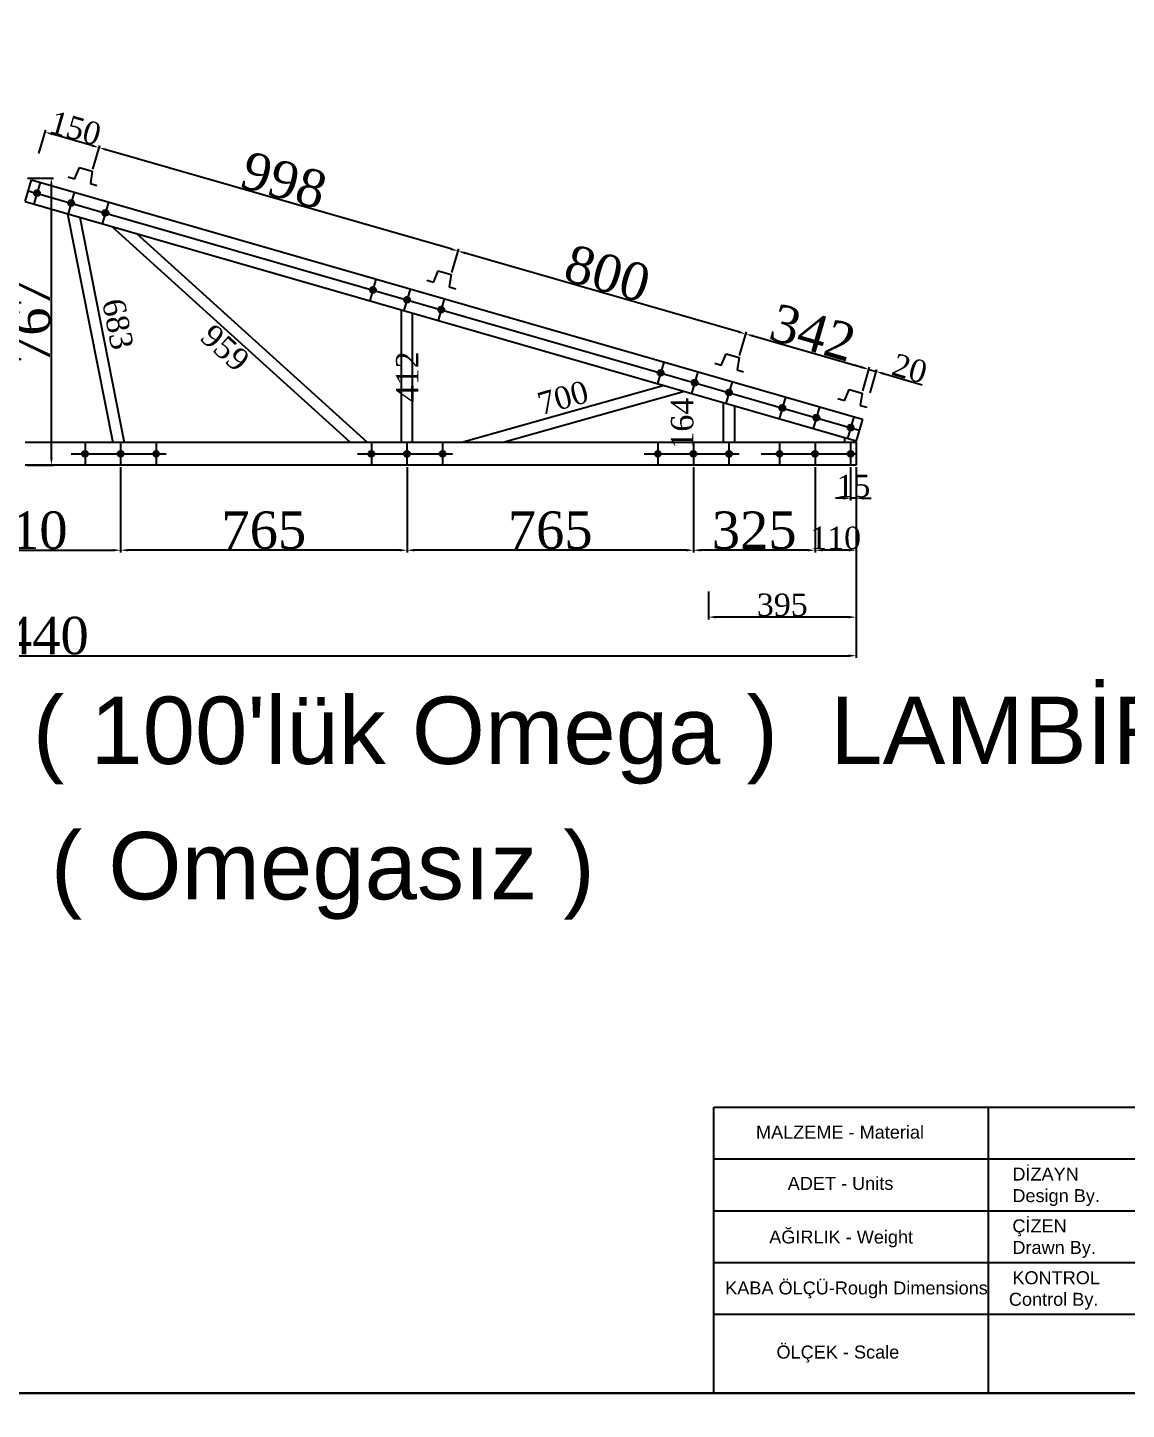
# Model space of a CAD drawing. Header units: millimetres. Extents: x 204298 to 220821, y -217696 to -203281.
# Drawn here: x 214241 to 217176, y -210581 to -206889 of the extents above; entities that cross this region are included whole.
import ezdxf

# ---------------------------------------------------------------- set-up
doc = ezdxf.new("R2010")
doc.units = ezdxf.units.MM
doc.header["$MEASUREMENT"] = 0
for name, color, linetype in [('1', 250, 'Continuous'), ('Block1', 255, 'Continuous'), ('ZEMİN', 191, 'Continuous'), ('ÖLÇÜLENDİRME', 121, 'Continuous')]:
    doc.layers.add(name, color=color, linetype=linetype)
doc.styles.add('133', font='times.ttf')
doc.styles.get("Standard").update_dxf_attribs({"font": 'arial.ttf'})
doc.dimstyles.new('MAKAS', dxfattribs={"dimscale": 20, "dimtxt": 1.3, "dimasz": 1, "dimexe": 0.3, "dimexo": 0.3, "dimgap": 0.1, "dimtad": 1, "dimrnd": 1, "dimzin": 12, "dimdsep": 46, "dimlunit": 6, "dimtxsty": '133', "dimcen": 0.8, "dimdle": 0.0005, "dimclrd": 4, "dimclre": 6, "dimclrt": 2, "dimazin": 3, "dimtfac": 1, "dimtmove": 0, "dimatfit": 2, "dimldrblk": 'DOTSMALL', "dimfxl": 0, "dimtolj": 1, "dimtzin": 0, "dimarcsym": 0})
doc.dimstyles.new('makas 1', dxfattribs={"dimscale": 20, "dimtxt": 3, "dimasz": 1.2, "dimexe": 0.3, "dimexo": 0.3, "dimgap": 0.1, "dimtad": 1, "dimrnd": 1, "dimzin": 12, "dimdsep": 46, "dimlunit": 6, "dimtxsty": '133', "dimblk": 'NONE', "dimcen": 0.8, "dimdle": 0.0005, "dimse1": 1, "dimse2": 1, "dimsd1": 1, "dimsd2": 1, "dimclrd": 105, "dimclre": 42, "dimclrt": 2, "dimazin": 3, "dimtfac": 1, "dimtmove": 0, "dimatfit": 2, "dimldrblk": 'NONE', "dimfxl": 0, "dimtolj": 1, "dimtzin": 0, "dimarcsym": 0})

# ---------------------------------------------------------------- blocks, each defined once
blk = doc.blocks.new('*D7289')
at = {"layer": 'Defpoints', "color": 0}
for p in [(213979.2, -208057.5), (214489.2, -208080.9), (214489.2, -208285.1)]:
    blk.add_point(p, dxfattribs=at)
at = {"layer": 'ÖLÇÜLENDİRME', "color": 6, "lineweight": -2, "ltscale": 0.5}
for p, q in [((213979.2, -208063.5), (213979.2, -208291.1)), ((214489.2, -208086.9), (214489.2, -208291.1))]:
    blk.add_line(p, q, dxfattribs=at)
at = {"layer": 'ÖLÇÜLENDİRME', "color": 4, "lineweight": -2, "ltscale": 0.5}
blk.add_line((213999.2, -208285.1), (214469.2, -208285.1), dxfattribs=at)
at = {"layer": 'ÖLÇÜLENDİRME', "color": 4}
for points in [[(213999.2, -208281.7), (213999.2, -208288.4), (213979.2, -208285.1)], [(214469.2, -208288.4), (214469.2, -208281.7), (214489.2, -208285.1)]]:
    blk.add_solid(points, dxfattribs=at)
at = {"layer": 'ÖLÇÜLENDİRME', "color": 2, "insert": (214234.2, -208232.3), "char_height": 100, "attachment_point": 5, "style": '133'}
blk.add_mtext('\\A1;510', dxfattribs=at)
blk = doc.blocks.new('_DotSmall')
at = {"color": 0, "linetype": 'ByBlock', "const_width": 0.5}
blk.add_lwpolyline([(-0.0625, 0, 1), (0.0625, 0, 1)], format="xyb", close=True, dxfattribs=at)
blk = doc.blocks.new('*D7291')
at = {"layer": 'Defpoints', "color": 0}
for p in [(212014.2, -208199.9), (216454.2, -208177.3), (216454.2, -208567.1)]:
    blk.add_point(p, dxfattribs=at)
at = {"layer": 'ÖLÇÜLENDİRME', "color": 6, "lineweight": -2, "ltscale": 0.5}
for p, q in [((212014.2, -208205.9), (212014.2, -208573.1)), ((216454.2, -208183.3), (216454.2, -208573.1))]:
    blk.add_line(p, q, dxfattribs=at)
at = {"layer": 'ÖLÇÜLENDİRME', "color": 4, "lineweight": -2, "ltscale": 0.5}
blk.add_line((212034.2, -208567.1), (216434.2, -208567.1), dxfattribs=at)
at = {"layer": 'ÖLÇÜLENDİRME', "color": 4}
for points in [[(212034.2, -208563.7), (212034.2, -208570.4), (212014.2, -208567.1)], [(216434.2, -208570.4), (216434.2, -208563.7), (216454.2, -208567.1)]]:
    blk.add_solid(points, dxfattribs=at)
at = {"layer": 'ÖLÇÜLENDİRME', "color": 2, "insert": (214234.2, -208514.2), "char_height": 100, "attachment_point": 5, "style": '133'}
blk.add_mtext('\\A1;4.440', dxfattribs=at)
blk = doc.blocks.new('*D7297')
at = {"layer": 'Defpoints', "color": 0}
for p in [(216439.2, -208057.5), (216454.2, -208057.5), (216439.2, -208146.4)]:
    blk.add_point(p, dxfattribs=at)
at = {"layer": 'ÖLÇÜLENDİRME', "color": 6, "lineweight": -2, "ltscale": 0.5}
for p, q in [((216439.2, -208063.5), (216439.2, -208152.4)), ((216454.2, -208063.5), (216454.2, -208152.4))]:
    blk.add_line(p, q, dxfattribs=at)
at = {"layer": 'ÖLÇÜLENDİRME', "color": 4, "lineweight": -2, "ltscale": 0.5}
for p, q in [((216419.2, -208146.4), (216399.2, -208146.4)), ((216454.2, -208146.4), (216439.2, -208146.4)), ((216474.2, -208146.4), (216494.2, -208146.4))]:
    blk.add_line(p, q, dxfattribs=at)
at = {"layer": 'ÖLÇÜLENDİRME', "color": 4}
for points in [[(216419.2, -208149.8), (216419.2, -208143.1), (216439.2, -208146.4)], [(216474.2, -208143.1), (216474.2, -208149.8), (216454.2, -208146.4)]]:
    blk.add_solid(points, dxfattribs=at)
at = {"layer": 'ÖLÇÜLENDİRME', "color": 2, "insert": (216446.7, -208114), "char_height": 60, "attachment_point": 5, "style": '133'}
blk.add_mtext('\\A1;15', dxfattribs=at)
blk = doc.blocks.new('*D7298')
at = {"layer": 'Defpoints', "color": 0}
for p in [(216344.2, -208057.5), (216454.2, -208057.5), (216344.2, -208285.1)]:
    blk.add_point(p, dxfattribs=at)
at = {"layer": 'ÖLÇÜLENDİRME', "color": 6, "lineweight": -2, "ltscale": 0.5}
for p, q in [((216344.2, -208063.5), (216344.2, -208291.1)), ((216454.2, -208063.5), (216454.2, -208291.1))]:
    blk.add_line(p, q, dxfattribs=at)
at = {"layer": 'ÖLÇÜLENDİRME', "color": 4, "lineweight": -2, "ltscale": 0.5}
blk.add_line((216434.2, -208285.1), (216364.2, -208285.1), dxfattribs=at)
at = {"layer": 'ÖLÇÜLENDİRME', "color": 4}
for points in [[(216364.2, -208281.7), (216364.2, -208288.4), (216344.2, -208285.1)], [(216434.2, -208288.4), (216434.2, -208281.7), (216454.2, -208285.1)]]:
    blk.add_solid(points, dxfattribs=at)
at = {"layer": 'ÖLÇÜLENDİRME', "color": 2, "insert": (216399.2, -208252.6), "char_height": 60, "attachment_point": 5, "style": '133'}
blk.add_mtext('\\A1;110', dxfattribs=at)
blk = doc.blocks.new('*D7299')
at = {"layer": 'Defpoints', "color": 0}
for p in [(216019.2, -208057.5), (216344.2, -208057.5), (216019.2, -208285.1)]:
    blk.add_point(p, dxfattribs=at)
at = {"layer": 'ÖLÇÜLENDİRME', "color": 6, "lineweight": -2, "ltscale": 0.5}
for p, q in [((216019.2, -208063.5), (216019.2, -208291.1)), ((216344.2, -208063.5), (216344.2, -208291.1))]:
    blk.add_line(p, q, dxfattribs=at)
at = {"layer": 'ÖLÇÜLENDİRME', "color": 4, "lineweight": -2, "ltscale": 0.5}
blk.add_line((216324.2, -208285.1), (216039.2, -208285.1), dxfattribs=at)
at = {"layer": 'ÖLÇÜLENDİRME', "color": 4}
for points in [[(216039.2, -208281.7), (216039.2, -208288.4), (216019.2, -208285.1)], [(216324.2, -208288.4), (216324.2, -208281.7), (216344.2, -208285.1)]]:
    blk.add_solid(points, dxfattribs=at)
at = {"layer": 'ÖLÇÜLENDİRME', "color": 2, "insert": (216181.7, -208232.3), "char_height": 100, "attachment_point": 5, "style": '133'}
blk.add_mtext('\\A1;325', dxfattribs=at)
blk = doc.blocks.new('*D7300')
at = {"layer": 'Defpoints', "color": 0}
for p in [(215254.2, -208057.5), (216019.2, -208057.5), (215254.2, -208285.1)]:
    blk.add_point(p, dxfattribs=at)
at = {"layer": 'ÖLÇÜLENDİRME', "color": 6, "lineweight": -2, "ltscale": 0.5}
for p, q in [((215254.2, -208063.5), (215254.2, -208291.1)), ((216019.2, -208063.5), (216019.2, -208291.1))]:
    blk.add_line(p, q, dxfattribs=at)
at = {"layer": 'ÖLÇÜLENDİRME', "color": 4, "lineweight": -2, "ltscale": 0.5}
blk.add_line((215999.2, -208285.1), (215274.2, -208285.1), dxfattribs=at)
at = {"layer": 'ÖLÇÜLENDİRME', "color": 4}
for points in [[(215274.2, -208281.7), (215274.2, -208288.4), (215254.2, -208285.1)], [(215999.2, -208288.4), (215999.2, -208281.7), (216019.2, -208285.1)]]:
    blk.add_solid(points, dxfattribs=at)
at = {"layer": 'ÖLÇÜLENDİRME', "color": 2, "insert": (215636.7, -208232.2), "char_height": 100, "attachment_point": 5, "style": '133'}
blk.add_mtext('\\A1;765', dxfattribs=at)
blk = doc.blocks.new('*D7301')
at = {"layer": 'Defpoints', "color": 0}
for p in [(214489.2, -208057.5), (215254.2, -208057.5), (214489.2, -208285.1)]:
    blk.add_point(p, dxfattribs=at)
at = {"layer": 'ÖLÇÜLENDİRME', "color": 6, "lineweight": -2, "ltscale": 0.5}
for p, q in [((214489.2, -208063.5), (214489.2, -208291.1)), ((215254.2, -208063.5), (215254.2, -208291.1))]:
    blk.add_line(p, q, dxfattribs=at)
at = {"layer": 'ÖLÇÜLENDİRME', "color": 4, "lineweight": -2, "ltscale": 0.5}
blk.add_line((215234.2, -208285.1), (214509.2, -208285.1), dxfattribs=at)
at = {"layer": 'ÖLÇÜLENDİRME', "color": 4}
for points in [[(214509.2, -208281.7), (214509.2, -208288.4), (214489.2, -208285.1)], [(215234.2, -208288.4), (215234.2, -208281.7), (215254.2, -208285.1)]]:
    blk.add_solid(points, dxfattribs=at)
at = {"layer": 'ÖLÇÜLENDİRME', "color": 2, "insert": (214871.7, -208232.2), "char_height": 100, "attachment_point": 5, "style": '133'}
blk.add_mtext('\\A1;765', dxfattribs=at)
blk = doc.blocks.new('*D7302')
at = {"layer": 'Defpoints', "color": 0}
for p in [(216059.2, -208389.5), (216454.2, -208389.5), (216059.2, -208463.9)]:
    blk.add_point(p, dxfattribs=at)
at = {"layer": 'ÖLÇÜLENDİRME', "color": 6, "lineweight": -2, "ltscale": 0.5}
for p, q in [((216059.2, -208395.5), (216059.2, -208469.9)), ((216454.2, -208395.5), (216454.2, -208469.9))]:
    blk.add_line(p, q, dxfattribs=at)
at = {"layer": 'ÖLÇÜLENDİRME', "color": 4, "lineweight": -2, "ltscale": 0.5}
blk.add_line((216434.2, -208463.9), (216079.2, -208463.9), dxfattribs=at)
at = {"layer": 'ÖLÇÜLENDİRME', "color": 4}
for points in [[(216079.2, -208460.6), (216079.2, -208467.2), (216059.2, -208463.9)], [(216434.2, -208467.2), (216434.2, -208460.6), (216454.2, -208463.9)]]:
    blk.add_solid(points, dxfattribs=at)
at = {"layer": 'ÖLÇÜLENDİRME', "color": 2, "insert": (216256.7, -208431.4), "char_height": 60, "attachment_point": 5, "style": '133'}
blk.add_mtext('\\A1;395', dxfattribs=at)
blk = doc.blocks.new('*D7303')
at = {"layer": 'Defpoints', "color": 0}
for p in [(216114.2, -207863.8), (216022.1, -208027.5), (216114.2, -208027.5)]:
    blk.add_point(p, dxfattribs=at)
at = {"layer": 'Block1', "color": 2, "insert": (215989.6, -207945.6), "char_height": 60, "attachment_point": 5, "rotation": 90, "style": '133'}
blk.add_mtext('\\A1;164', dxfattribs=at)
blk = doc.blocks.new('_None')
blk = doc.blocks.new('*D7304')
at = {"layer": 'Defpoints', "color": 0}
for p in [(216016.3, -207814), (216022.9, -207837.5), (215349.2, -208027.5)]:
    blk.add_point(p, dxfattribs=at)
at = {"layer": 'Block1', "color": 2, "insert": (215670.6, -207877.7), "char_height": 60, "attachment_point": 5, "rotation": 15.7469, "style": '133'}
blk.add_mtext('\\A1;700', dxfattribs=at)
blk = doc.blocks.new('*D7305')
at = {"layer": 'Defpoints', "color": 0}
for p in [(215254.2, -207616), (215286.7, -207616), (215254.2, -208027.5)]:
    blk.add_point(p, dxfattribs=at)
at = {"layer": 'Block1', "color": 2, "insert": (215254.8, -207821.7), "char_height": 60, "attachment_point": 5, "rotation": 90, "style": '133'}
blk.add_mtext('\\A1;412', dxfattribs=at)
blk = doc.blocks.new('*D7306')
at = {"layer": 'Defpoints', "color": 0}
for p in [(214448.4, -207383.7), (215159.2, -208027.5), (215102, -208090.6)]:
    blk.add_point(p, dxfattribs=at)
at = {"layer": 'ZEMİN', "color": 2, "insert": (214768.4, -207744.6), "char_height": 60, "attachment_point": 5, "rotation": 317.8353, "style": '133'}
blk.add_mtext('\\A1;959', dxfattribs=at)
blk = doc.blocks.new('*D7307')
at = {"layer": 'Defpoints', "color": 0}
for p in [(214357.1, -207357.4), (214383.7, -207352.2), (214489.2, -208027.5)]:
    blk.add_point(p, dxfattribs=at)
at = {"layer": 'ZEMİN', "color": 2, "insert": (214481.6, -207680.9), "char_height": 60, "attachment_point": 5, "rotation": 281.1531, "style": '133'}
blk.add_mtext('\\A1;683', dxfattribs=at)
blk = doc.blocks.new('*D7308')
at = {"layer": 'Defpoints', "color": 0}
for p in [(214234.2, -207290.8), (214304.2, -207290.8), (214234.2, -208057.5)]:
    blk.add_point(p, dxfattribs=at)
at = {"layer": 'ÖLÇÜLENDİRME', "color": 6, "lineweight": -2, "ltscale": 0.5}
for p, q in [((214240.2, -207290.8), (214310.2, -207290.8)), ((214240.2, -208057.5), (214310.2, -208057.5))]:
    blk.add_line(p, q, dxfattribs=at)
at = {"layer": 'ÖLÇÜLENDİRME', "color": 4, "lineweight": -2, "ltscale": 0.5}
blk.add_line((214304.2, -208037.5), (214304.2, -207310.8), dxfattribs=at)
at = {"layer": 'ÖLÇÜLENDİRME', "color": 4}
for points in [[(214307.5, -207310.8), (214300.9, -207310.8), (214304.2, -207290.8)], [(214300.9, -208037.5), (214307.5, -208037.5), (214304.2, -208057.5)]]:
    blk.add_solid(points, dxfattribs=at)
at = {"layer": 'ÖLÇÜLENDİRME', "color": 2, "insert": (214251.3, -207674.1), "char_height": 100, "attachment_point": 5, "rotation": 90, "style": '133'}
blk.add_mtext('\\A1;767', dxfattribs=at)
blk = doc.blocks.new('omega')
at = {"layer": 'Block1', "color": 1}
for p, q in [((32355.1, 6698), (32368.3, 6728.5)), ((32368.3, 6728.5), (32402.8, 6718.3)), ((32355.1, 6698), (32337.8, 6703.1)), ((32402.8, 6718.3), (32397.3, 6685.5)), ((32397.3, 6685.5), (32414.5, 6680.4))]:
    blk.add_line(p, q, dxfattribs=at)
blk = doc.blocks.new('*D7309')
at = {"layer": 'Defpoints', "color": 0}
for p in [(214287.6, -207167.8), (214269.4, -207230.9), (214413.6, -207272.5)]:
    blk.add_point(p, dxfattribs=at)
at = {"layer": 'ÖLÇÜLENDİRME', "color": 6, "lineweight": -2, "ltscale": 0.5}
for p, q in [((214271.1, -207225.2), (214289.3, -207162)), ((214415.2, -207266.7), (214433.4, -207203.6))]:
    blk.add_line(p, q, dxfattribs=at)
at = {"layer": 'ÖLÇÜLENDİRME', "color": 4, "lineweight": -2, "ltscale": 0.5}
blk.add_line((214412.5, -207203.8), (214306.8, -207173.3), dxfattribs=at)
at = {"layer": 'ÖLÇÜLENDİRME', "color": 4}
for points in [[(214307.8, -207170.1), (214305.9, -207176.5), (214287.6, -207167.8)], [(214411.6, -207207), (214413.5, -207200.6), (214431.7, -207209.3)]]:
    blk.add_solid(points, dxfattribs=at)
at = {"layer": 'ÖLÇÜLENDİRME', "color": 2, "insert": (214368.7, -207157.4), "char_height": 60, "attachment_point": 5, "rotation": 343.9236, "style": '133'}
blk.add_mtext('\\A1;150', dxfattribs=at)
blk = doc.blocks.new('*D7310')
at = {"layer": 'Defpoints', "color": 0}
for p in [(216159.3, -207707.2), (216141.1, -207770.3), (216470.2, -207865.2)]:
    blk.add_point(p, dxfattribs=at)
at = {"layer": 'ÖLÇÜLENDİRME', "color": 6, "lineweight": -2, "ltscale": 0.5}
for p, q in [((216142.8, -207764.6), (216161, -207701.4)), ((216471.9, -207859.4), (216490.1, -207796.3))]:
    blk.add_line(p, q, dxfattribs=at)
at = {"layer": 'ÖLÇÜLENDİRME', "color": 4, "lineweight": -2, "ltscale": 0.5}
blk.add_line((216469.2, -207796.5), (216178.5, -207712.7), dxfattribs=at)
at = {"layer": 'ÖLÇÜLENDİRME', "color": 4}
for points in [[(216179.4, -207709.5), (216177.6, -207715.9), (216159.3, -207707.2)], [(216468.3, -207799.7), (216470.1, -207793.3), (216488.4, -207802)]]:
    blk.add_solid(points, dxfattribs=at)
at = {"layer": 'ÖLÇÜLENDİRME', "color": 2, "insert": (216338.5, -207703.9), "char_height": 100, "attachment_point": 5, "rotation": 343.9236, "style": '133'}
blk.add_mtext('\\A1;342', dxfattribs=at)
blk = doc.blocks.new('*D7311')
at = {"layer": 'Defpoints', "color": 0}
for p in [(216507.6, -207807.6), (216470.2, -207865.2), (216489.4, -207870.7)]:
    blk.add_point(p, dxfattribs=at)
at = {"layer": 'ÖLÇÜLENDİRME', "color": 4, "lineweight": -2, "ltscale": 0.5}
for p, q in [((216469.2, -207796.5), (216450, -207791)), ((216488.4, -207802), (216507.6, -207807.6)), ((216526.8, -207813.1), (216630.2, -207842.9))]:
    blk.add_line(p, q, dxfattribs=at)
at = {"layer": 'ÖLÇÜLENDİRME', "color": 6, "lineweight": -2, "ltscale": 0.5}
for p, q in [((216471.9, -207859.4), (216490.1, -207796.3)), ((216491.1, -207864.9), (216509.3, -207801.8))]:
    blk.add_line(p, q, dxfattribs=at)
at = {"layer": 'ÖLÇÜLENDİRME', "color": 4}
for points in [[(216468.3, -207799.7), (216470.1, -207793.3), (216488.4, -207802)], [(216527.8, -207809.9), (216525.9, -207816.3), (216507.6, -207807.6)]]:
    blk.add_solid(points, dxfattribs=at)
at = {"layer": 'ÖLÇÜLENDİRME', "color": 2, "insert": (216597.1, -207799.6), "char_height": 60, "attachment_point": 5, "rotation": 343.9236, "style": '133'}
blk.add_mtext('\\A1;20', dxfattribs=at)
blk = doc.blocks.new('*D7312')
at = {"layer": 'Defpoints', "color": 0}
for p in [(215390.6, -207485.7), (215372.4, -207548.8), (216141.1, -207770.3)]:
    blk.add_point(p, dxfattribs=at)
at = {"layer": 'ÖLÇÜLENDİRME', "color": 6, "lineweight": -2, "ltscale": 0.5}
for p, q in [((215374.1, -207543), (215392.3, -207479.9)), ((216142.8, -207764.6), (216161, -207701.4))]:
    blk.add_line(p, q, dxfattribs=at)
at = {"layer": 'ÖLÇÜLENDİRME', "color": 4, "lineweight": -2, "ltscale": 0.5}
blk.add_line((216140.1, -207701.7), (215409.8, -207491.2), dxfattribs=at)
at = {"layer": 'ÖLÇÜLENDİRME', "color": 4}
for points in [[(215410.7, -207488), (215408.9, -207494.4), (215390.6, -207485.7)], [(216139.2, -207704.9), (216141, -207698.5), (216159.3, -207707.2)]]:
    blk.add_solid(points, dxfattribs=at)
at = {"layer": 'ÖLÇÜLENDİRME', "color": 2, "insert": (215789.6, -207545.7), "char_height": 100, "attachment_point": 5, "rotation": 343.9236, "style": '133'}
blk.add_mtext('\\A1;800', dxfattribs=at)
blk = doc.blocks.new('*D7313')
at = {"layer": 'Defpoints', "color": 0}
for p in [(214431.7, -207209.3), (214413.6, -207272.5), (215372.4, -207548.8)]:
    blk.add_point(p, dxfattribs=at)
at = {"layer": 'ÖLÇÜLENDİRME', "color": 6, "lineweight": -2, "ltscale": 0.5}
for p, q in [((214415.2, -207266.7), (214433.4, -207203.6)), ((215374.1, -207543), (215392.3, -207479.9))]:
    blk.add_line(p, q, dxfattribs=at)
at = {"layer": 'ÖLÇÜLENDİRME', "color": 4, "lineweight": -2, "ltscale": 0.5}
blk.add_line((215371.4, -207480.1), (214451, -207214.9), dxfattribs=at)
at = {"layer": 'ÖLÇÜLENDİRME', "color": 4}
for points in [[(214451.9, -207211.7), (214450, -207218.1), (214431.7, -207209.3)], [(215370.4, -207483.3), (215372.3, -207476.9), (215390.6, -207485.7)]]:
    blk.add_solid(points, dxfattribs=at)
at = {"layer": 'ÖLÇÜLENDİRME', "color": 2, "insert": (214925.8, -207296.7), "char_height": 100, "attachment_point": 5, "rotation": 343.9236, "style": '133'}
blk.add_mtext('\\A1;998', dxfattribs=at)

msp = doc.modelspace()

# ---------------------------------------------------------------- linework, layer by layer
at = {"linetype": 'Continuous', "lineweight": 25}
msp.add_line((220819.065, -210327.204), (216074.239, -210327.204), dxfattribs=at)
at = {"color": 2}
for points in [[(209922.706, -203379.081), (220819.065, -203379.081), (220819.065, -210537.41), (209922.706, -210537.41)], [(216074.239, -209773.214), (220819.065, -209773.214), (220819.065, -210537.41), (216074.239, -210537.41)], [(209922.706, -210537.41), (220819.065, -210537.41), (220819.065, -217695.739), (209922.706, -217695.739)]]:
    msp.add_lwpolyline(points, close=True, dxfattribs=at)
at = {"layer": '1', "color": 7, "linetype": 'Continuous', "lineweight": 25, "ltscale": 1}
msp.add_line((216807.122, -210537.41), (216807.122, -209773.214), dxfattribs=at)
at = {"layer": '1', "color": 255, "linetype": 'Continuous', "lineweight": 25, "ltscale": 1, "flags": 128}
for points in [[(216074.239, -209911.711), (217251.469, -209911.711), (218215.033, -209911.711), (218607.591, -209911.711), (219485.384, -209911.711)], [(216074.239, -210050.209), (217251.469, -210050.209), (218215.033, -210050.209), (218607.591, -210050.209), (219485.384, -210050.209)], [(216074.239, -210188.706), (217251.469, -210188.706), (218215.033, -210188.706), (218607.591, -210188.706), (219485.384, -210188.706)]]:
    msp.add_lwpolyline(points, dxfattribs=at)
at = {"layer": 'Block1', "color": 1}
for p, q in [((214234.176, -207353.219), (214250.791, -207295.565)), ((214250.791, -207295.565), (216470.791, -207935.344)), ((214234.176, -207353.219), (216454.176, -207992.998)), ((215239.176, -207997.454), (215239.176, -207642.849)), ((215269.176, -207997.454), (215269.176, -207651.494)), ((215940.798, -207845.048), (215400.299, -207997.454)), ((215995.467, -207860.803), (215510.841, -207997.454)), ((216099.176, -207890.691), (216099.176, -207997.454)), ((216129.176, -207899.337), (216129.176, -207997.454)), ((216470.791, -207935.344), (216454.176, -207992.998)), ((216424.176, -207997.454), (216424.176, -207984.352)), ((216454.176, -207997.454), (214234.176, -207997.454)), ((216454.176, -207997.454), (216454.176, -207992.998)), ((216454.176, -207997.454), (216454.176, -208057.454)), ((216454.176, -208057.454), (214234.176, -208057.454))]:
    msp.add_line(p, q, dxfattribs=at)
at = {"layer": 'Block1', "color": 2}
for p, q in [((214274.099, -207302.282), (214257.483, -207359.936)), ((214242.483, -207324.392), (216462.483, -207964.171)), ((214365.383, -207328.589), (214348.768, -207386.243)), ((214456.668, -207354.897), (214440.053, -207412.55)), ((215171.199, -207560.816), (215154.584, -207618.47)), ((215262.484, -207587.124), (215245.869, -207644.777)), ((215353.769, -207613.431), (215337.154, -207671.085)), ((215939.914, -207782.351), (215923.299, -207840.005)), ((216031.199, -207808.658), (216014.583, -207866.312)), ((216122.483, -207834.966), (216105.868, -207892.619)), ((216264.913, -207876.013), (216248.298, -207933.666)), ((216356.198, -207902.32), (216339.583, -207959.974)), ((216447.483, -207928.627), (216430.868, -207986.281)), ((214394.177, -207997.454), (214394.177, -208057.454)), ((214489.177, -207997.454), (214489.177, -208057.454)), ((214584.177, -207997.454), (214584.177, -208057.454)), ((215159.176, -207997.454), (215159.176, -208057.454)), ((215254.176, -207997.454), (215254.176, -208057.454)), ((215349.176, -207997.454), (215349.176, -208057.454)), ((215924.176, -207997.454), (215924.176, -208057.454)), ((216019.176, -207997.454), (216019.176, -208057.454)), ((216114.176, -207997.454), (216114.176, -208057.454)), ((216249.176, -207997.454), (216249.176, -208057.454)), ((216344.176, -207997.454), (216344.176, -208057.454)), ((216439.176, -207997.454), (216439.176, -208057.454))]:
    msp.add_line(p, q, dxfattribs=at)
at = {"layer": 'Block1', "color": 1}
for centre, radius in [((214265.791, -207331.109), 8), ((214265.791, -207331.108), 4), ((214357.076, -207357.416), 8), ((214357.076, -207357.416), 4), ((214448.361, -207383.723), 8), ((214448.361, -207383.723), 4), ((215162.891, -207589.644), 8), ((215162.891, -207589.643), 4), ((215254.176, -207615.951), 8), ((215254.176, -207615.951), 4), ((215345.461, -207642.258), 8), ((215345.461, -207642.258), 4), ((215931.606, -207811.179), 8), ((215931.606, -207811.178), 4), ((216022.891, -207837.486), 8), ((216022.891, -207837.486), 4), ((216114.176, -207863.793), 8), ((216114.176, -207863.793), 4), ((216256.606, -207904.84), 8), ((216256.606, -207904.839), 4), ((216347.891, -207931.147), 8), ((216347.891, -207931.147), 4), ((216439.176, -207957.454), 8), ((216439.176, -207957.454), 4), ((214394.177, -208027.454), 8), ((214489.177, -208027.454), 8), ((214584.177, -208027.454), 8), ((215159.176, -208027.454), 8), ((215254.176, -208027.454), 8), ((215349.176, -208027.454), 8), ((215924.176, -208027.454), 8), ((216019.176, -208027.454), 8), ((216114.176, -208027.454), 8), ((216249.176, -208027.454), 8), ((216344.176, -208027.454), 8), ((216439.176, -208027.454), 8), ((214394.177, -208027.454), 4), ((214489.177, -208027.454), 4), ((214584.177, -208027.454), 4), ((215159.176, -208027.454), 4), ((215254.176, -208027.454), 4), ((215349.176, -208027.454), 4), ((215924.176, -208027.454), 4), ((216019.176, -208027.454), 4), ((216114.176, -208027.454), 4), ((216249.176, -208027.454), 4), ((216344.176, -208027.454), 4), ((216439.176, -208027.454), 4)]:
    msp.add_circle(centre, radius, dxfattribs=at)
at = {"layer": 'ZEMİN', "color": 1}
for p, q in [((214347.392, -207385.846), (214467.973, -207997.454)), ((214379.812, -207395.189), (214498.551, -207997.454)), ((215103.704, -207997.454), (214466.15, -207420.071)), ((215148.396, -207997.454), (214531.702, -207438.962))]:
    msp.add_line(p, q, dxfattribs=at)
at = {"layer": 'ÖLÇÜLENDİRME', "color": 2, "ltscale": 0.5}
for p, q in [((214357.306, -208027.454), (214611.09, -208027.454)), ((215122.305, -208027.454), (215376.09, -208027.454)), ((215887.305, -208027.454), (216141.089, -208027.454)), ((216200.391, -208027.454), (216454.176, -208027.454))]:
    msp.add_line(p, q, dxfattribs=at)

# ---------------------------------------------------------------- block references
at = {"layer": 'Block1', "color": 1, "rotation": 0.5866211385630021}
for p in [(182081.186, -214322.114), (183040.03, -214598.442), (183808.745, -214819.977), (184137.835, -214914.817)]:
    msp.add_blockref('omega', p, dxfattribs=at)

# ---------------------------------------------------------------- texts
at = {"layer": '1', "color": 0, "lineweight": 25}
for s, p in [('MALZEME - Material', (216186.5, -209857.412)), ('DİZAYN', (216871.356, -209969.419)), ('ADET - Units', (216271.221, -209994.399)), ('Design By.', (216871.356, -210027.126)), ('ÇİZEN', (216871.356, -210107.916)), ('AĞIRLIK - Weight', (216221.724, -210137.627)), ('Drawn By.', (216871.356, -210165.623)), ('KABA ÖLÇÜ-Rough Dimensions', (216104.142, -210273.759)), ('KONTROL', (216871.356, -210246.414)), ('Control By.', (216861.946, -210304.121)), ('ÖLÇEK - Scale', (216241.282, -210445.087))]:
    msp.add_text(s, height=34.6244, dxfattribs=at).set_placement(p)
at = {"layer": 'ÖLÇÜLENDİRME', "color": 2, "char_height": 180, "width": 11477.02618, "attachment_point": 1}
for s, insert in [("Cumba Baş Makas 1 ad.  ( 100'lük Omega )  LAMBİRİ KAPLANACAK", (211361.936, -208676.342)), ('Cumba Orta Makas 1 ad.  ( Omegasız )', (211354.268, -209038.043))]:
    msp.add_mtext(s, dxfattribs=dict(at, insert=insert))

# ---------------------------------------------------------------- dimensions: what is measured, and where the dimension line sits
at = {"layer": 'Block1', "color": 1}
for p1, p2, distance, picture, middle in [((215254.176, -208027.454), (215254.176, -207615.951), -32.527, '*D7305', (215254.763, -207821.702)), ((215349.176, -208027.454), (216022.891, -207837.486), 24.381, '*D7304', (215670.586, -207877.684)), ((216114.176, -207863.792), (216114.176, -208027.454), -92.118, '*D7303', (215989.607, -207945.623))]:
    dim = msp.add_aligned_dim(p1=p1, p2=p2, distance=distance, dimstyle='makas 1', dxfattribs=at)
    dim.commit()
    dim.dimension.update_dxf_attribs({"geometry": picture, "text_midpoint": middle})
at = {"layer": 'ZEMİN', "color": 1}
for p1, p2, distance, picture, middle in [((214489.177, -208027.454), (214357.076, -207357.416), -27.107, '*D7307', (214481.559, -207680.915)), ((214448.361, -207383.723), (215159.176, -208027.454), -85.214, '*D7306', (214768.411, -207744.631))]:
    dim = msp.add_aligned_dim(p1=p1, p2=p2, distance=distance, dimstyle='makas 1', override={"dimfxl": 100, "dimarcsym": 1}, dxfattribs=at)
    dim.commit()
    dim.dimension.update_dxf_attribs({"geometry": picture, "text_midpoint": middle})
at = {"layer": 'ÖLÇÜLENDİRME', "color": 1, "ltscale": 0.5}
for base, p1, p2, angle, override, picture, middle in [((214287.611, -207167.8), (214413.553, -207272.464), (214269.419, -207230.926), 343.923602, {"dimtxt": 3}, '*D7309', (214368.664, -207157.388)), ((214304.203, -207290.777), (214234.176, -208057.454), (214234.176, -207290.777), 90, {"dimtxt": 5, "dimdle": 1}, '*D7308', (214251.302, -207674.115)), ((214489.177, -208285.075), (215254.176, -208057.454), (214489.177, -208057.454), 180, {"dimtxt": 5, "dimdle": 1}, '*D7301', (214871.676, -208232.174)), ((215254.176, -208285.075), (216019.176, -208057.454), (215254.176, -208057.454), 180, {"dimtxt": 5, "dimdle": 1}, '*D7300', (215636.676, -208232.174)), ((216019.176, -208285.075), (216344.176, -208057.454), (216019.176, -208057.454), 180, {"dimtxt": 5, "dimdle": 1}, '*D7299', (216181.676, -208232.324)), ((216059.176, -208463.912), (216454.176, -208389.48), (216059.176, -208389.48), 180, {"dimtxt": 3}, '*D7302', (216256.676, -208431.371))]:
    dim = msp.add_linear_dim(base=base, p1=p1, p2=p2, angle=angle, dimstyle='MAKAS', override=override, dxfattribs=at)
    dim.commit()
    dim.dimension.update_dxf_attribs({"geometry": picture, "text_midpoint": middle})
for p1, p2, distance, override, picture, middle in [((215372.397, -207548.792), (214413.553, -207272.464), -65.695, {"dimtxt": 5, "dimdle": 1}, '*D7313', (214925.816, -207296.67)), ((216141.112, -207770.327), (215372.397, -207548.792), -65.695, {"dimtxt": 5, "dimdle": 1}, '*D7312', (215789.554, -207545.746)), ((216470.201, -207865.167), (216141.112, -207770.327), -65.695, {"dimtxt": 5, "dimdle": 1}, '*D7310', (216338.456, -207703.933)), ((216470.201, -207865.167), (216489.419, -207870.705), 65.695, {"dimtxt": 3}, '*D7311', (216597.093, -207799.596))]:
    dim = msp.add_aligned_dim(p1=p1, p2=p2, distance=distance, dimstyle='MAKAS', override=override, dxfattribs=at)
    dim.commit()
    dim.dimension.update_dxf_attribs({"geometry": picture, "text_midpoint": middle})
for base, p1, p2, picture, middle in [((214489.177, -208285.075), (213979.175, -208057.454), (214489.177, -208080.929), '*D7289', (214234.176, -208232.324)), ((216454.176, -208567.074), (212014.176, -208199.885), (216454.176, -208177.264), '*D7291', (214234.176, -208514.173))]:
    dim = msp.add_linear_dim(base=base, p1=p1, p2=p2, dimstyle='MAKAS', override={"dimtxt": 5, "dimdle": 1}, dxfattribs=at)
    dim.commit()
    dim.dimension.update_dxf_attribs({"geometry": picture, "text_midpoint": middle})
for base, p2, picture, middle in [((216344.176, -208285.075), (216344.176, -208057.454), '*D7298', (216399.176, -208285.075)), ((216439.176, -208146.431), (216439.176, -208057.454), '*D7297', (216446.676, -208146.431))]:
    dim = msp.add_linear_dim(base=base, p1=(216454.176, -208057.454), p2=p2, angle=180, dimstyle='MAKAS', override={"dimtxt": 3}, dxfattribs=at)
    dim.commit()
    dim.dimension.update_dxf_attribs({"geometry": picture, "text_midpoint": middle, "dimtype": 160})

doc.saveas('drawing.dxf')
